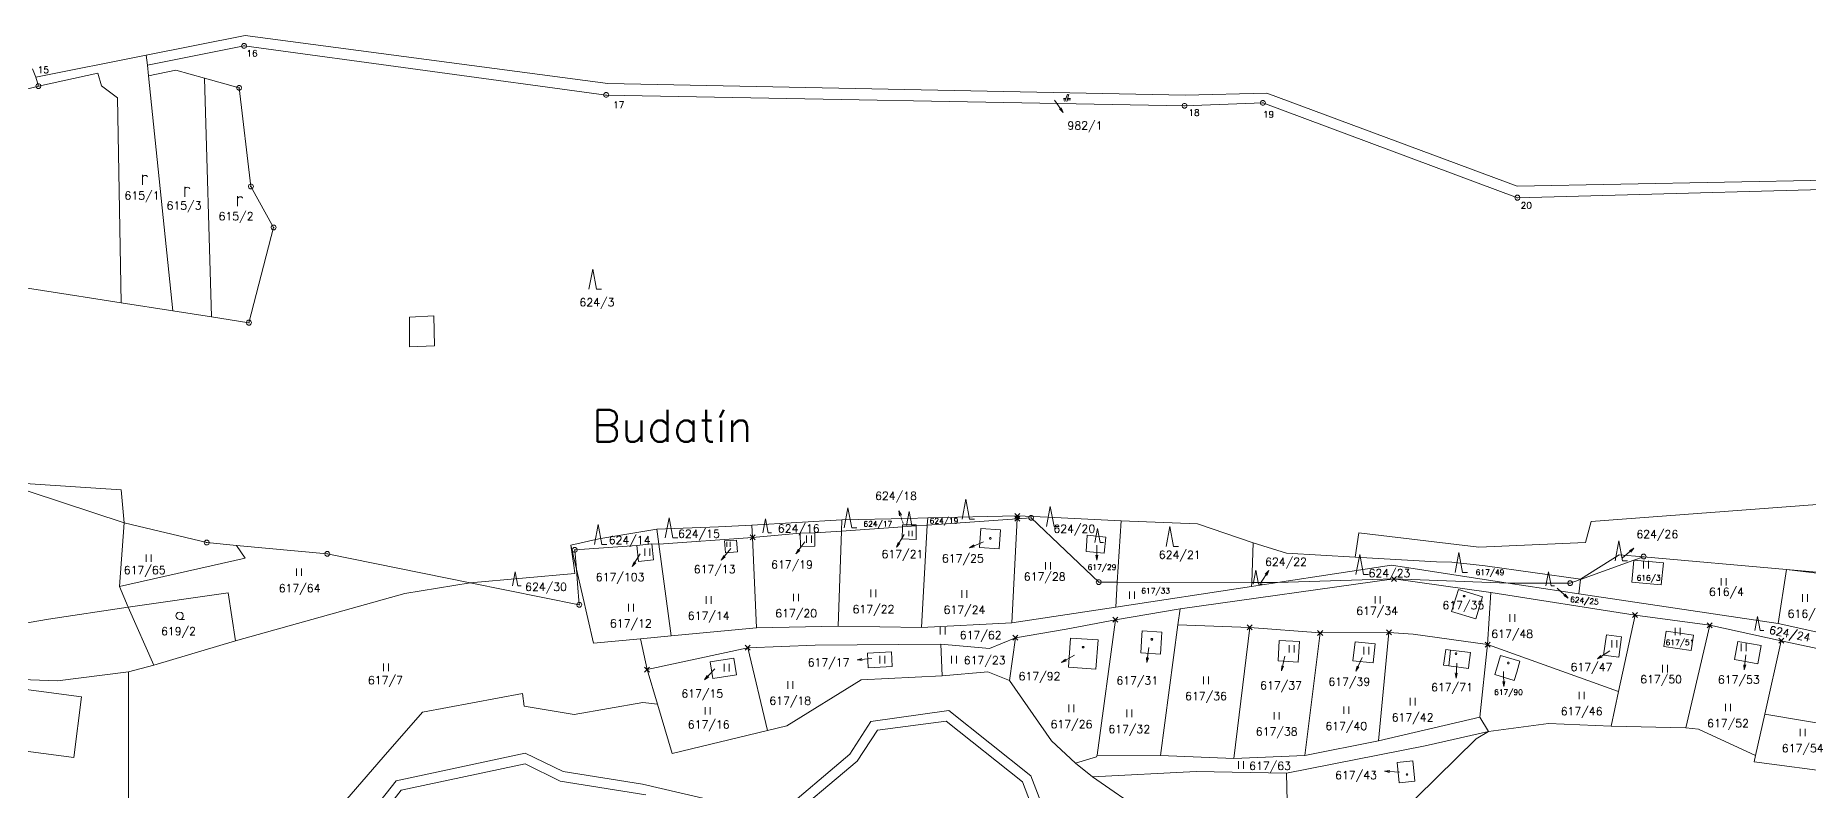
# Model space of a CAD drawing. Extents: x -443817 to 3, y -1171930 to -442383.
# Drawn here: x -442502.6 to -442148.1, y -1169912.2 to -1169761.2 of the extents above; entities that cross this region are included whole.
import ezdxf
from ezdxf.enums import TextEntityAlignment as Align

# ---------------------------------------------------------------- set-up
doc = ezdxf.new("R2010")
doc.units = 0
doc.header["$LTSCALE"] = 0.5
doc.header["$PDMODE"] = 3
doc.header["$PDSIZE"] = 0.5
for name, color, linetype, lineweight in [('KATUZ', 7, 'Continuous', 0), ('KLADPAR', 7, 'Continuous', 0), ('ZAPPAR', 7, 'Continuous', 0), ('ZNACKY', 7, 'Continuous', 0), ('ZUOB', 7, 'Continuous', 0)]:
    doc.layers.add(name, color=color, linetype=linetype, lineweight=lineweight)
doc.styles.add('ROMANS', font='romans.shx', dxfattribs={"height": 0.2})

# ---------------------------------------------------------------- blocks, each defined once
blk = doc.blocks.new('$5')
at = {"color": 0}
blk.add_line((-0.12, 0), (0.12, 0), dxfattribs=at)
at = {"color": 0, "flags": 128}
blk.add_lwpolyline([(0.15, 0.48), (0.4, 0.3), (0.5, 0.01), (0.4, -0.28), (0.15, -0.46), (-0.16, -0.46), (-0.41, -0.28), (-0.51, 0.01), (-0.41, 0.3), (-0.16, 0.48), (0.15, 0.48)], dxfattribs=at)
blk = doc.blocks.new('$479')
at = {"color": 0, "flags": 128}
for points in [[(0, 0), (0, 1.27), (0, 2)], [(0, 1.6), (0.1, 1.73), (0.23, 1.84), (0.37, 1.89), (0.6, 1.9), (0.77, 1.87), (0.87, 1.8), (0.96, 1.7), (1, 1.6)]]:
    blk.add_lwpolyline(points, dxfattribs=at)
blk = doc.blocks.new('$32')
at = {"color": 0}
for p, q in [((-0.5, 1.5), (-0.5, 0)), ((0.5, 0), (0.5, 1.5))]:
    blk.add_line(p, q, dxfattribs=at)
blk = doc.blocks.new('$30')
at = {"color": 0, "flags": 128}
blk.add_lwpolyline([(0, 0), (-0.38, 0.1), (-0.65, 0.37), (-0.75, 0.74), (-0.65, 1.11), (-0.38, 1.38), (-0.01, 1.48), (0.36, 1.38), (0.63, 1.11), (0.73, 0.73), (0.63, 0.35), (0.36, 0.08), (-0.02, -0.02), (0.98, -0.02)], dxfattribs=at)
blk = doc.blocks.new('$34')
at = {"color": 0, "flags": 128}
blk.add_lwpolyline([(-0.75, 0), (0, 4), (0.75, 0), (1.75, 0)], dxfattribs=at)
blk = doc.blocks.new('$489')
at = {"color": 0}
blk.add_line((-0.2, 2), (0, 3), dxfattribs=at)
at = {"color": 0, "flags": 128}
blk.add_lwpolyline([(0, 0), (0, 3), (0.2, 2)], dxfattribs=at)
blk = doc.blocks.new('$432')
at = {"color": 0}
for p, q in [((-0.32, 0.8), (-1, 0.8)), ((-1, 0.4), (-0.46, 0.4)), ((0.1, 2), (-0.6, 0)), ((-0.1, 0), (0.5, 2)), ((0.02, 0.4), (1, 0.4)), ((1, 0.8), (0.14, 0.8))]:
    blk.add_line(p, q, dxfattribs=at)
blk = doc.blocks.new('$488')
at = {"color": 0}
for p, q in [((0, 2.75), (0, 2.85)), ((0, 2.5), (0, 2.6)), ((0, 2.25), (0, 2.35)), ((0, 2), (0, 2.1)), ((0, 1.75), (0, 1.85)), ((0, 1.5), (0, 1.6)), ((0, 1.25), (0, 1.35)), ((0, 1), (0, 1.1)), ((0, 0.75), (0, 0.85)), ((0, 0.5), (0, 0.6)), ((0, 0.25), (0, 0.35)), ((0, 0), (0, 0.1))]:
    blk.add_line(p, q, dxfattribs=at)
at = {"color": 0, "flags": 128}
blk.add_lwpolyline([(0.2, 2), (0, 3), (-0.2, 2)], dxfattribs=at)
blk = doc.blocks.new('$45')
at = {"color": 0, "flags": 128}
blk.add_lwpolyline([(0.09, 0.15), (0.18, 0), (0.09, -0.15), (-0.09, -0.15), (-0.18, 0), (-0.09, 0.15), (0.09, 0.15)], dxfattribs=at)

msp = doc.modelspace()

# ---------------------------------------------------------------- linework, layer by layer
at = {"layer": 'KATUZ', "color": 7, "linetype": 'Continuous', "flags": 128}
msp.add_lwpolyline([(-442503.16, -1169767.87), (-442502.54, -1169769.51), (-442480.44, -1169765.12), (-442460.68, -1169761.19), (-442388.16, -1169770.78), (-442272.73, -1169773.15), (-442256.41, -1169772.76), (-442206.4, -1169791.31), (-442123.48, -1169789.74)], dxfattribs=at)
at = {"layer": 'KLADPAR', "color": 7, "linetype": 'Continuous', "flags": 128}
for points in [[(-442123.36, -1169791.41), (-442206.33, -1169793.63), (-442257.21, -1169774.68), (-442272.87, -1169775.24), (-442388.5, -1169773.1), (-442460.89, -1169763.29), (-442480.23, -1169767.15), (-442480.44, -1169765.12), (-442460.68, -1169761.19), (-442388.16, -1169770.78), (-442272.73, -1169773.15), (-442256.41, -1169772.76), (-442206.4, -1169791.31), (-442206.4, -1169791.31), (-442123.48, -1169789.74)], [(-442508.44, -1169811.04), (-442493.93, -1169813.31), (-442493.09, -1169813.44), (-442485.47, -1169814.63), (-442475.16, -1169816.24), (-442467.42, -1169817.45), (-442459.92, -1169818.62), (-442454.98, -1169799.58), (-442459.53, -1169791.38), (-442461.88, -1169771.68), (-442468.81, -1169769.76), (-442474.57, -1169768.15), (-442480.01, -1169769.29), (-442480.23, -1169767.15), (-442460.89, -1169763.29), (-442388.5, -1169773.1), (-442272.87, -1169775.24), (-442257.21, -1169774.68), (-442206.33, -1169793.63), (-442123.36, -1169791.41)], [(-442503.16, -1169767.87), (-442502.54, -1169769.51), (-442502, -1169771.32), (-442502.51, -1169771.44), (-442524.68, -1169777.09)], [(-442522.53, -1169846.21), (-442484.88, -1169858.6), (-442485.81, -1169871.35), (-442484.04, -1169875.47), (-442499.99, -1169877.88), (-442521.75, -1169881.63)], [(-442137.56, -1169854.28), (-442191.61, -1169858.35), (-442192.69, -1169862.55), (-442214.02, -1169863.47), (-442238.01, -1169860.61), (-442238.76, -1169865.49), (-442252.47, -1169864.71), (-442259.16, -1169862.63), (-442270.31, -1169858.83), (-442285.52, -1169858.21), (-442300.22, -1169857.53), (-442306.28, -1169857.25), (-442324.22, -1169857.66), (-442328.24, -1169857.75), (-442341.37, -1169858.05), (-442359.35, -1169859.07), (-442366.06, -1169859.45), (-442378.38, -1169859.92), (-442389.97, -1169861.84), (-442395.58, -1169863.07), (-442394.99, -1169867.17), (-442394.76, -1169868.73), (-442415.69, -1169870.61), (-442444.25, -1169864.84), (-442462.44, -1169863.14), (-442468.36, -1169862.59), (-442484.88, -1169858.6), (-442485.47, -1169852.06), (-442506.7, -1169850.61)], [(-442133.65, -1169869.6), (-442152.56, -1169867.93), (-442181.09, -1169865.4), (-442185.96, -1169865), (-442193.74, -1169869.92), (-442212.8, -1169867.26), (-442219.43, -1169866.49), (-442222.47, -1169866.41), (-442238.76, -1169865.49), (-442238.01, -1169860.61), (-442238.01, -1169860.61), (-442214.02, -1169863.47), (-442192.69, -1169862.55), (-442191.61, -1169858.35), (-442137.56, -1169854.28)], [(-442525.83, -1169901.5), (-442494.94, -1169905.52), (-442493.37, -1169893.42), (-442530.14, -1169888.57)], [(-442516.24, -1169889.57), (-442498.22, -1169890.22), (-442484.02, -1169888.42), (-442483.97, -1169915.68)], [(-442441.59, -1169915.33), (-442433.07, -1169905.5), (-442425.25, -1169896.5), (-442405.25, -1169892.72), (-442404.9, -1169895.26), (-442394.91, -1169896.94), (-442381.19, -1169894.56), (-442378.25, -1169894.91), (-442375.3, -1169904.73), (-442356.22, -1169900.14), (-442352.38, -1169899.21), (-442337.53, -1169890.03), (-442321.31, -1169889.2), (-442312.19, -1169888.41), (-442307.89, -1169890.13), (-442299.47, -1169902.23), (-442294.67, -1169906.7), (-442291.26, -1169909.4), (-442270.1, -1169924.09)], [(-442440.05, -1169922.25), (-442430.51, -1169910.24), (-442404.67, -1169904.68), (-442397.07, -1169908.32), (-442381.24, -1169910.85), (-442354.23, -1169917.13), (-442339.76, -1169904.9), (-442335.59, -1169898.33), (-442320.01, -1169896.13), (-442303.58, -1169909.18), (-442300.42, -1169917.56)], [(-442300.42, -1169917.56), (-442303.58, -1169909.18), (-442320.01, -1169896.13), (-442335.59, -1169898.33), (-442339.76, -1169904.9), (-442354.23, -1169917.13), (-442381.24, -1169910.85), (-442397.07, -1169908.32), (-442404.67, -1169904.68), (-442430.51, -1169910.24), (-442430.51, -1169910.24), (-442440.05, -1169922.25)], [(-442302.42, -1169917.92), (-442305.3, -1169910.41), (-442320.55, -1169898.29), (-442334.24, -1169900.1), (-442338.32, -1169906.28), (-442353.87, -1169919.33)], [(-442353.87, -1169919.33), (-442338.32, -1169906.28), (-442334.24, -1169900.1), (-442320.55, -1169898.29), (-442305.3, -1169910.41), (-442302.42, -1169917.92)], [(-442234.46, -1169921.36), (-442214.59, -1169901.8), (-442212.13, -1169900.34), (-442200.08, -1169898.73), (-442187.58, -1169899.31), (-442172.63, -1169899.63), (-442170.11, -1169899.87), (-442158.7, -1169905.12), (-442158.99, -1169906.42), (-442141.86, -1169908.71)], [(-442380.55, -1169913.02), (-442397.72, -1169910.25), (-442404.72, -1169906.8), (-442429.46, -1169912.1), (-442438.48, -1169923.62)], [(-442438.48, -1169923.62), (-442429.46, -1169912.1), (-442404.72, -1169906.8), (-442397.72, -1169910.25), (-442380.55, -1169913.02)]]:
    msp.add_lwpolyline(points, dxfattribs=at)
for points in [[(-442502.54, -1169769.51), (-442480.44, -1169765.12), (-442480.23, -1169767.15), (-442480.01, -1169769.29), (-442475.16, -1169816.24), (-442485.47, -1169814.63), (-442486.18, -1169773.68), (-442489.41, -1169771.26), (-442490.13, -1169768.74), (-442502, -1169771.32), (-442502.54, -1169769.51)], [(-442502, -1169771.32), (-442490.13, -1169768.74), (-442489.41, -1169771.26), (-442486.18, -1169773.68), (-442485.47, -1169814.63), (-442493.09, -1169813.44), (-442493.93, -1169813.31), (-442508.44, -1169811.04), (-442514.11, -1169810.16), (-442517.3, -1169809.66), (-442555.23, -1169806.76), (-442583.54, -1169810.03), (-442584.09, -1169808.73), (-442562.81, -1169797.11), (-442556.06, -1169793.42), (-442551.03, -1169790.38), (-442538.38, -1169782.49), (-442524.68, -1169777.09), (-442502.51, -1169771.44), (-442502, -1169771.32)], [(-442468.81, -1169769.76), (-442467.42, -1169817.45), (-442475.16, -1169816.24), (-442480.01, -1169769.29), (-442474.57, -1169768.15), (-442468.81, -1169769.76)], [(-442467.42, -1169817.45), (-442468.81, -1169769.76), (-442461.88, -1169771.68), (-442459.53, -1169791.38), (-442454.98, -1169799.58), (-442459.92, -1169818.62), (-442467.42, -1169817.45)], [(-442565.02, -1169825.79), (-442556.97, -1169831.58), (-442552.73, -1169832), (-442539.99, -1169829.31), (-442533.06, -1169830.55), (-442513.62, -1169842.13), (-442514.96, -1169848.13), (-442506.7, -1169850.61), (-442485.47, -1169852.06), (-442484.88, -1169858.6), (-442522.53, -1169846.21), (-442551.6, -1169834.02), (-442585.41, -1169828.46), (-442594.92, -1169823.98), (-442591.45, -1169819.73), (-442565.02, -1169825.79)], [(-442359.35, -1169859.07), (-442341.37, -1169858.05), (-442341.45, -1169860.31), (-442346.8, -1169860.65), (-442349.74, -1169860.7), (-442359.24, -1169861.56), (-442359.35, -1169859.07)], [(-442341.37, -1169858.05), (-442328.24, -1169857.75), (-442324.22, -1169857.66), (-442324.3, -1169859.1), (-442326.55, -1169859.26), (-442326.55, -1169859.03), (-442329.28, -1169859.01), (-442329.28, -1169859.45), (-442341.45, -1169860.31), (-442341.37, -1169858.05)], [(-442286.32, -1169870.49), (-442286.64, -1169875.5), (-442307.41, -1169878.62), (-442306.31, -1169857.83), (-442303.54, -1169857.64), (-442296.66, -1169864.17), (-442290.02, -1169870.48), (-442286.32, -1169870.49)], [(-442306.28, -1169857.25), (-442300.22, -1169857.53), (-442285.52, -1169858.21), (-442286.32, -1169870.49), (-442290.02, -1169870.48), (-442296.66, -1169864.17), (-442303.54, -1169857.64), (-442306.31, -1169857.83), (-442306.28, -1169857.25)], [(-442285.52, -1169858.21), (-442270.31, -1169858.83), (-442259.16, -1169862.63), (-442259.43, -1169870.55), (-442286.32, -1169870.49), (-442285.52, -1169858.21)], [(-442462.44, -1169863.14), (-442460.68, -1169865.7), (-442485.81, -1169871.35), (-442484.88, -1169858.6), (-442468.36, -1169862.59), (-442462.44, -1169863.14)], [(-442389.97, -1169861.84), (-442378.38, -1169859.92), (-442377.98, -1169862.88), (-442379.4, -1169862.82), (-442382.4, -1169863.14), (-442394.78, -1169864.06), (-442394.46, -1169867.87), (-442395.58, -1169863.07), (-442389.97, -1169861.84)], [(-442378.38, -1169859.92), (-442366.06, -1169859.45), (-442359.35, -1169859.07), (-442359.24, -1169861.56), (-442377.98, -1169862.88), (-442378.38, -1169859.92)], [(-442341.45, -1169860.31), (-442342.15, -1169879.29), (-442358.44, -1169879.61), (-442359.24, -1169861.56), (-442349.74, -1169860.7), (-442349.68, -1169863.34), (-442346.76, -1169863.27), (-442346.8, -1169860.65), (-442341.45, -1169860.31)], [(-442324.3, -1169859.1), (-442325.48, -1169879.57), (-442342.15, -1169879.29), (-442341.45, -1169860.31), (-442329.28, -1169859.45), (-442329.3, -1169861.84), (-442326.54, -1169861.96), (-442326.55, -1169859.26), (-442324.3, -1169859.1)], [(-442415.69, -1169870.61), (-442428.74, -1169872.77), (-442462.59, -1169882.25), (-442464.07, -1169872.6), (-442484.04, -1169875.47), (-442485.81, -1169871.35), (-442460.68, -1169865.7), (-442462.44, -1169863.14), (-442444.25, -1169864.84), (-442415.69, -1169870.61)], [(-442415.69, -1169870.61), (-442394.76, -1169868.73), (-442394.99, -1169867.17), (-442395.58, -1169863.07), (-442394.46, -1169867.87), (-442394.22, -1169870.78), (-442393.87, -1169875.01), (-442415.69, -1169870.61)], [(-442377.98, -1169862.88), (-442375.49, -1169881.22), (-442381.66, -1169881.8), (-442391.02, -1169882.68), (-442394.46, -1169867.87), (-442394.78, -1169864.06), (-442382.4, -1169863.14), (-442382.01, -1169866.37), (-442379.05, -1169866.02), (-442379.4, -1169862.82), (-442377.98, -1169862.88)], [(-442259.16, -1169862.63), (-442252.47, -1169864.71), (-442238.76, -1169865.49), (-442222.47, -1169866.41), (-442219.43, -1169866.49), (-442212.8, -1169867.26), (-442193.74, -1169869.92), (-442193.74, -1169869.96), (-442195.8, -1169870.7), (-442208.18, -1169870.67), (-442213, -1169869.93), (-442231.53, -1169867.09), (-442254.3, -1169870.56), (-442259.43, -1169870.55), (-442259.16, -1169862.63)], [(-442183.02, -1169866.08), (-442183.43, -1169870.52), (-442177.57, -1169871.05), (-442177.14, -1169866.6), (-442183.02, -1169866.08), (-442181.09, -1169865.4), (-442152.56, -1169867.93), (-442154.19, -1169878.76), (-442194.07, -1169872.84), (-442193.74, -1169869.96), (-442183.02, -1169866.08)], [(-442193.74, -1169869.92), (-442185.96, -1169865), (-442181.09, -1169865.4), (-442183.02, -1169866.08), (-442193.74, -1169869.96), (-442193.74, -1169869.92)], [(-442484.02, -1169888.42), (-442478.94, -1169887.08), (-442462.59, -1169882.25), (-442428.74, -1169872.77), (-442415.69, -1169870.61), (-442393.87, -1169875.01), (-442394.22, -1169870.78), (-442394.46, -1169867.87), (-442391.02, -1169882.68), (-442381.66, -1169881.8), (-442380.33, -1169887.96), (-442378.25, -1169894.91), (-442381.19, -1169894.56), (-442394.91, -1169896.94), (-442404.9, -1169895.26), (-442405.25, -1169892.72), (-442425.25, -1169896.5), (-442433.07, -1169905.5), (-442441.59, -1169915.33), (-442449.56, -1169920.02), (-442459.16, -1169922.45), (-442481.38, -1169924.69), (-442483.97, -1169915.68), (-442484.02, -1169888.42)], [(-442208.18, -1169870.67), (-442231, -1169869.84), (-442254.3, -1169870.56), (-442231.53, -1169867.09), (-442213, -1169869.93), (-442208.18, -1169870.67)], [(-442123.35, -1169874.45), (-442125.88, -1169885.01), (-442154.19, -1169878.76), (-442152.56, -1169867.93), (-442140.88, -1169869.38), (-442131.42, -1169872.25), (-442132.28, -1169875.83), (-442132.3, -1169875.92), (-442127.53, -1169877.05), (-442127.51, -1169876.95), (-442126.75, -1169873.67), (-442123.35, -1169874.45)], [(-442131.42, -1169872.25), (-442140.88, -1169869.38), (-442152.56, -1169867.93), (-442133.65, -1169869.6), (-442122.9, -1169872.55), (-442123.35, -1169874.45), (-442126.75, -1169873.67), (-442126.67, -1169873.33), (-442131.41, -1169872.22), (-442131.42, -1169872.25)], [(-442254.3, -1169870.56), (-442231, -1169869.84), (-442273.78, -1169875.85), (-442286.69, -1169878.02), (-442296.56, -1169879.89), (-442306.7, -1169881.61), (-442311.89, -1169883.76), (-442321.61, -1169882.91), (-442346.73, -1169883.08), (-442360.2, -1169883.62), (-442380.33, -1169887.96), (-442381.66, -1169881.8), (-442375.49, -1169881.22), (-442358.44, -1169879.61), (-442342.15, -1169879.29), (-442325.48, -1169879.57), (-442307.41, -1169878.62), (-442286.64, -1169875.5), (-442259.46, -1169871.35), (-442254.3, -1169870.56)], [(-442231, -1169869.84), (-442211.65, -1169872.59), (-442212.29, -1169882.97), (-442227.15, -1169880.87), (-442232.02, -1169880.55), (-442245.76, -1169880.64), (-442259.84, -1169879.54), (-442274.2, -1169879.02), (-442273.78, -1169875.85), (-442231, -1169869.84)], [(-442231, -1169869.84), (-442208.18, -1169870.67), (-442194.07, -1169872.84), (-442154.19, -1169878.76), (-442125.88, -1169885.01), (-442099.9, -1169891.81), (-442100.82, -1169894.43), (-442104.95, -1169893.34), (-442121.52, -1169889.13), (-442137.03, -1169885.78), (-442153.59, -1169882.19), (-442167.89, -1169879.1), (-442182.8, -1169877.07), (-442211.65, -1169872.59), (-442231, -1169869.84)], [(-442499.99, -1169877.88), (-442484.04, -1169875.47), (-442478.94, -1169887.08), (-442484.02, -1169888.42), (-442498.22, -1169890.22), (-442516.24, -1169889.57), (-442529.94, -1169887.18), (-442529.97, -1169885.15), (-442530.03, -1169880.63), (-442529.97, -1169880.1), (-442521.75, -1169881.63), (-442499.99, -1169877.88)], [(-442286.69, -1169878.02), (-442273.78, -1169875.85), (-442274.2, -1169879.02), (-442277.71, -1169905.12), (-442290.34, -1169905.06), (-442286.69, -1169878.02)], [(-442306.7, -1169881.61), (-442296.56, -1169879.89), (-442286.69, -1169878.02), (-442290.34, -1169905.06), (-442290.45, -1169905.39), (-442294.67, -1169906.7), (-442299.47, -1169902.23), (-442307.89, -1169890.13), (-442306.7, -1169881.61)], [(-442182.8, -1169877.07), (-442167.89, -1169879.1), (-442172.63, -1169899.63), (-442187.58, -1169899.31), (-442186.09, -1169892.37), (-442182.8, -1169877.07)], [(-442167.89, -1169879.1), (-442153.59, -1169882.19), (-442156.86, -1169896.88), (-442158.7, -1169905.12), (-442170.11, -1169899.87), (-442172.63, -1169899.63), (-442167.89, -1169879.1)], [(-442360.2, -1169883.62), (-442346.73, -1169883.08), (-442321.61, -1169882.91), (-442321.31, -1169889.2), (-442337.53, -1169890.03), (-442352.38, -1169899.21), (-442356.22, -1169900.14), (-442360.2, -1169883.62)], [(-442321.61, -1169882.91), (-442311.89, -1169883.76), (-442306.7, -1169881.61), (-442307.89, -1169890.13), (-442312.19, -1169888.41), (-442321.31, -1169889.2), (-442321.61, -1169882.91)], [(-442281.35, -1169880.25), (-442277.4, -1169880.52), (-442277.47, -1169881.53), (-442277.69, -1169884.87), (-442281.64, -1169884.6), (-442281.4, -1169881.06), (-442281.35, -1169880.25)], [(-442277.4, -1169880.52), (-442281.35, -1169880.25), (-442281.4, -1169881.06), (-442281.64, -1169884.6), (-442277.69, -1169884.87), (-442277.47, -1169881.53), (-442277.4, -1169880.52)], [(-442232.02, -1169880.55), (-442227.15, -1169880.87), (-442212.29, -1169882.97), (-442213.86, -1169897.46), (-442234.13, -1169902.19), (-442232.02, -1169880.55)], [(-442212.29, -1169882.97), (-442186.09, -1169892.37), (-442187.58, -1169899.31), (-442200.08, -1169898.73), (-442212.13, -1169900.34), (-442213.86, -1169897.46), (-442212.29, -1169882.97)], [(-442153.59, -1169882.19), (-442137.03, -1169885.78), (-442139.96, -1169899.71), (-442141.86, -1169908.71), (-442158.99, -1169906.42), (-442158.7, -1169905.12), (-442156.86, -1169896.88), (-442153.59, -1169882.19)], [(-442380.33, -1169887.96), (-442360.2, -1169883.62), (-442356.22, -1169900.14), (-442375.3, -1169904.73), (-442378.25, -1169894.91), (-442380.33, -1169887.96)], [(-442219.68, -1169884.06), (-442215.71, -1169884.55), (-442216.02, -1169887.02), (-442216.11, -1169887.72), (-442220.06, -1169887.22), (-442221.07, -1169887.09), (-442220.96, -1169886.25), (-442220.67, -1169883.94), (-442219.68, -1169884.06)], [(-442215.71, -1169884.55), (-442219.68, -1169884.06), (-442220.67, -1169883.94), (-442220.96, -1169886.25), (-442221.07, -1169887.09), (-442220.06, -1169887.22), (-442216.11, -1169887.72), (-442216.02, -1169887.02), (-442215.71, -1169884.55)], [(-442209.72, -1169885.14), (-442205.81, -1169886.31), (-442206.46, -1169888.51), (-442206.95, -1169890.17), (-442210.87, -1169888.98), (-442210.54, -1169887.87), (-442209.72, -1169885.14)], [(-442205.81, -1169886.31), (-442209.72, -1169885.14), (-442210.54, -1169887.87), (-442210.87, -1169888.98), (-442206.95, -1169890.17), (-442206.46, -1169888.51), (-442205.81, -1169886.31)], [(-442493.37, -1169893.42), (-442494.94, -1169905.52), (-442525.83, -1169901.5), (-442526.47, -1169906.46), (-442531.27, -1169905.84), (-442530.62, -1169900.88), (-442567.35, -1169896.1), (-442566.85, -1169892.04), (-442531.74, -1169899.84), (-442530.14, -1169888.57), (-442493.37, -1169893.42)], [(-442213.86, -1169897.46), (-442212.13, -1169900.34), (-442224.78, -1169903.21), (-442252.48, -1169908.7), (-442270.53, -1169908.34), (-442291.26, -1169909.4), (-442294.67, -1169906.7), (-442290.45, -1169905.39), (-442290.34, -1169905.06), (-442277.71, -1169905.12), (-442263.01, -1169905.75), (-442248.84, -1169905.13), (-442234.13, -1169902.19), (-442213.86, -1169897.46)], [(-442252.1, -1169925.54), (-442252.48, -1169908.7), (-442224.78, -1169903.21), (-442212.13, -1169900.34), (-442214.59, -1169901.8), (-442234.46, -1169921.36), (-442245.59, -1169925.38), (-442252.1, -1169925.54)], [(-442252.48, -1169908.7), (-442252.1, -1169925.54), (-442270.1, -1169924.09), (-442291.26, -1169909.4), (-442270.53, -1169908.34), (-442252.48, -1169908.7)]]:
    msp.add_lwpolyline(points, close=True, dxfattribs=at)
at = {"layer": 'KLADPAR', "color": 7, "linetype": 'Continuous'}
for p in [(-442306.31, -1169857.83), (-442306.28, -1169857.25), (-442359.24, -1169861.56), (-442231, -1169869.84), (-442286.69, -1169878.02), (-442259.84, -1169879.54), (-442182.8, -1169877.07), (-442167.89, -1169879.1), (-442360.2, -1169883.62), (-442306.7, -1169881.61), (-442245.76, -1169880.64), (-442232.02, -1169880.55), (-442212.29, -1169882.97), (-442212.29, -1169882.97), (-442153.59, -1169882.19), (-442380.33, -1169887.96)]:
    msp.add_point(p, dxfattribs=at)
for points in [[(-442306.31, -1169857.83), (-442307.41, -1169878.62), (-442325.48, -1169879.57), (-442324.3, -1169859.1)], [(-442324.22, -1169857.66), (-442306.28, -1169857.25), (-442306.31, -1169857.83), (-442324.3, -1169859.1)], [(-442359.24, -1169861.56), (-442358.44, -1169879.61), (-442375.49, -1169881.22), (-442377.98, -1169862.88)], [(-442346.8, -1169860.65), (-442346.76, -1169863.27), (-442349.68, -1169863.34), (-442349.74, -1169860.7)], [(-442326.55, -1169859.26), (-442326.54, -1169861.96), (-442329.3, -1169861.84), (-442329.28, -1169859.45)], [(-442326.55, -1169859.26), (-442329.28, -1169859.45), (-442329.28, -1169859.01), (-442326.55, -1169859.03)], [(-442313.62, -1169859.74), (-442309.66, -1169860.04), (-442309.91, -1169863.8), (-442313.87, -1169863.53)], [(-442309.66, -1169860.04), (-442313.62, -1169859.74), (-442313.87, -1169863.53), (-442309.91, -1169863.8)], [(-442292.34, -1169861.12), (-442288.64, -1169861.48), (-442288.93, -1169864.71), (-442292.56, -1169864.38)], [(-442288.64, -1169861.48), (-442292.34, -1169861.12), (-442292.56, -1169864.38), (-442288.93, -1169864.71)], [(-442379.4, -1169862.82), (-442379.05, -1169866.02), (-442382.01, -1169866.37), (-442382.4, -1169863.14)], [(-442364.87, -1169862.22), (-442362.45, -1169862.07), (-442362.25, -1169864.4), (-442364.66, -1169864.61)], [(-442362.45, -1169862.07), (-442364.87, -1169862.22), (-442364.66, -1169864.61), (-442362.25, -1169864.4)], [(-442183.43, -1169870.52), (-442183.02, -1169866.08), (-442177.14, -1169866.6), (-442177.57, -1169871.05)], [(-442462.59, -1169882.25), (-442478.94, -1169887.08), (-442484.04, -1169875.47), (-442464.07, -1169872.6)], [(-442286.32, -1169870.49), (-442259.43, -1169870.55), (-442259.46, -1169871.35), (-442286.64, -1169875.5)], [(-442254.3, -1169870.56), (-442259.46, -1169871.35), (-442259.43, -1169870.55)], [(-442218.09, -1169871.95), (-442213.28, -1169873.41), (-442214.66, -1169877.85), (-442219.48, -1169876.37)], [(-442213.28, -1169873.41), (-442218.09, -1169871.95), (-442219.48, -1169876.37), (-442214.66, -1169877.85)], [(-442212.29, -1169882.97), (-442211.65, -1169872.59), (-442182.8, -1169877.07), (-442186.09, -1169892.37)], [(-442194.07, -1169872.84), (-442208.18, -1169870.67), (-442195.8, -1169870.7), (-442193.74, -1169869.96)], [(-442274.2, -1169879.02), (-442259.84, -1169879.54), (-442263.01, -1169905.75), (-442277.71, -1169905.12)], [(-442259.84, -1169879.54), (-442245.76, -1169880.64), (-442248.84, -1169905.13), (-442263.01, -1169905.75)], [(-442295.65, -1169881.7), (-442290.17, -1169882.02), (-442290.6, -1169887.91), (-442296.09, -1169887.49)], [(-442290.17, -1169882.02), (-442295.65, -1169881.7), (-442296.09, -1169887.49), (-442290.6, -1169887.91)], [(-442253.93, -1169882.13), (-442249.89, -1169882.35), (-442250.14, -1169886.49), (-442254.18, -1169886.24)], [(-442249.89, -1169882.35), (-442253.93, -1169882.13), (-442254.18, -1169886.24), (-442250.14, -1169886.49)], [(-442245.76, -1169880.64), (-442232.02, -1169880.55), (-442234.13, -1169902.19), (-442248.84, -1169905.13)], [(-442238.73, -1169882.43), (-442234.77, -1169882.85), (-442235.16, -1169886.61), (-442239.24, -1169886.2)], [(-442234.77, -1169882.85), (-442238.73, -1169882.43), (-442239.24, -1169886.2), (-442235.16, -1169886.61)], [(-442188.54, -1169881.03), (-442185.54, -1169881.45), (-442186.08, -1169885.46), (-442189.1, -1169885.06)], [(-442185.54, -1169881.45), (-442188.54, -1169881.03), (-442189.1, -1169885.06), (-442186.08, -1169885.46)], [(-442176.61, -1169880.32), (-442171.15, -1169881.12), (-442171.6, -1169884.14), (-442177.05, -1169883.35)], [(-442171.15, -1169881.12), (-442176.61, -1169880.32), (-442177.05, -1169883.35), (-442171.6, -1169884.14)], [(-442162.26, -1169882.33), (-442157.59, -1169883.17), (-442158.28, -1169886.84), (-442162.93, -1169885.98)], [(-442157.59, -1169883.17), (-442162.26, -1169882.33), (-442162.93, -1169885.98), (-442158.28, -1169886.84)], [(-442367.68, -1169886.44), (-442362.95, -1169885.71), (-442362.45, -1169889), (-442367.17, -1169889.76)], [(-442362.95, -1169885.71), (-442367.68, -1169886.44), (-442367.17, -1169889.76), (-442362.45, -1169889)], [(-442336.29, -1169884.67), (-442331.49, -1169884.42), (-442331.34, -1169887.35), (-442336.15, -1169887.61)], [(-442331.49, -1169884.42), (-442336.29, -1169884.67), (-442336.15, -1169887.61), (-442331.34, -1169887.35)], [(-442230.36, -1169906.55), (-442227.26, -1169906.24), (-442226.86, -1169910.3), (-442229.95, -1169910.61)], [(-442227.26, -1169906.24), (-442230.36, -1169906.55), (-442229.95, -1169910.61), (-442226.86, -1169910.3)]]:
    msp.add_3dface(points, dxfattribs=at)
at = {"layer": 'ZAPPAR', "color": 7, "linetype": 'Continuous'}
for p, q in [((-442219.68, -1169884.06), (-442220.06, -1169887.22)), ((-442219.68, -1169884.06), (-442220.06, -1169887.22)), ((-442219.68, -1169884.06), (-442220.06, -1169887.22)), ((-442156.86, -1169896.88), (-442139.96, -1169899.71))]:
    msp.add_line(p, q, dxfattribs=at)
msp.add_3dface([(-442422.97, -1169817.27), (-442427.85, -1169817.5), (-442427.81, -1169823.42), (-442422.85, -1169823.26)], dxfattribs=at)
at = {"layer": 'ZUOB', "color": 7, "linetype": 'Continuous', "flags": 128}
msp.add_lwpolyline([(-442503.16, -1169767.87), (-442502.54, -1169769.51), (-442480.44, -1169765.12), (-442460.68, -1169761.19), (-442388.16, -1169770.78), (-442272.73, -1169773.15), (-442256.41, -1169772.76), (-442206.4, -1169791.31), (-442123.48, -1169789.74)], dxfattribs=at)

# ---------------------------------------------------------------- block references
at = {"layer": 'KLADPAR', "color": 7, "linetype": 'Continuous', "xscale": 0.7, "yscale": 0.7}
for name, p in [('$432', (-442296.37, -1169774.36)), ('$34', (-442356.66, -1169860.63)), ('$34', (-442327.93, -1169859.19)), ('$32', (-442327.67, -1169861.31)), ('$34', (-442290.28, -1169862.59)), ('$32', (-442364.05, -1169863.46)), ('$34', (-442406.69, -1169871.2)), ('$34', (-442258.6, -1169870.87)), ('$34', (-442200.12, -1169871.24)), ('$34', (-442158.31, -1169880.13))]:
    msp.add_blockref(name, p, dxfattribs=at)
at = {"layer": 'KLADPAR', "color": 7, "linetype": 'Continuous'}
for name, p, rotation in [('$489', (-442298.89, -1169774.13), 215.552451), ('$488', (-442329.02, -1169859.09), 18.397675), ('$489', (-442328.9, -1169860.94), 148.745578), ('$489', (-442381.68, -1169864.81), 147.823107), ('$489', (-442363.58, -1169863.75), 140.437692), ('$489', (-442348.76, -1169862.44), 142.958701), ('$489', (-442313.08, -1169862.46), 112.40859), ('$489', (-442290.41, -1169863.1), 180.487435), ('$489', (-442185.33, -1169865.6), 309.626381), ('$489', (-442257.69, -1169870.67), 325.783795), ('$489', (-442198.4, -1169871.66), 226.954318), ('$489', (-442335.36, -1169885.74), 95.964704), ('$489', (-442294.87, -1169885.06), 120.435728), ('$489', (-442280, -1169883.58), 172.288407), ('$489', (-442252.84, -1169885.3), 167.876638), ('$489', (-442237.36, -1169885.55), 154.990817), ('$489', (-442218.43, -1169886.66), 176.866342), ('$489', (-442187.83, -1169884.2), 123.014043), ('$489', (-442160.65, -1169885.03), 173.37703), ('$489', (-442366.76, -1169887.84), 135.962879), ('$489', (-442209.09, -1169888.38), 180.88278), ('$489', (-442229.87, -1169908.46), 86.803105)]:
    msp.add_blockref(name, p, dxfattribs=dict(at, rotation=rotation))
for name, p in [('$479', (-442481.2, -1169791.07)), ('$479', (-442472.76, -1169793.45)), ('$479', (-442462.2, -1169795.35)), ('$34', (-442391.19, -1169811.89)), ('$34', (-442316.59, -1169857.92)), ('$34', (-442375.93, -1169861.66)), ('$34', (-442340.17, -1169859.6)), ('$34', (-442299.71, -1169859.38)), ('$34', (-442390.11, -1169862.98)), ('$32', (-442347.98, -1169862.66)), ('$45', (-442311.7, -1169861.72)), ('$34', (-442275.82, -1169863.39)), ('$32', (-442479.98, -1169866.45)), ('$32', (-442380.3, -1169865.25)), ('$34', (-442237.86, -1169868.97)), ('$34', (-442218.05, -1169868.53)), ('$34', (-442186.04, -1169866.21)), ('$32', (-442449.89, -1169869.24)), ('$32', (-442300.17, -1169867.98)), ('$32', (-442180.62, -1169867.74)), ('$32', (-442335.06, -1169873.49)), ('$32', (-442316.87, -1169873.61)), ('$32', (-442283.37, -1169873.84)), ('$32', (-442165.1, -1169871.16)), ('$32', (-442383.57, -1169876.34)), ('$32', (-442368, -1169874.8)), ('$32', (-442350.52, -1169874.32)), ('$32', (-442234.24, -1169874.79)), ('$45', (-442216.97, -1169873.3)), ('$32', (-442148.81, -1169874.41)), ('$30', (-442473.78, -1169877.94)), ('$32', (-442321.25, -1169880.98)), ('$32', (-442207.37, -1169878.42)), ('$32', (-442174.27, -1169881.1)), ('$45', (-442279.42, -1169881.92)), ('$32', (-442251.49, -1169884.57)), ('$32', (-442186.97, -1169883.58)), ('$32', (-442161.12, -1169884.28)), ('$32', (-442432.51, -1169888.27)), ('$32', (-442364.42, -1169888.33)), ('$32', (-442333.27, -1169886.73)), ('$32', (-442318.99, -1169886.75)), ('$45', (-442293.15, -1169883.5)), ('$32', (-442236.5, -1169884.93)), ('$45', (-442218.62, -1169884.79)), ('$45', (-442208.15, -1169886.67)), ('$32', (-442351.71, -1169891.8)), ('$32', (-442268.58, -1169890.87)), ('$32', (-442176.84, -1169888.52)), ('$32', (-442227.28, -1169895.13)), ('$32', (-442193.49, -1169893.9)), ('$32', (-442368.23, -1169896.97)), ('$32', (-442295.48, -1169896.48)), ('$32', (-442283.93, -1169897.47)), ('$32', (-442254.44, -1169897.96)), ('$32', (-442240.55, -1169896.85)), ('$32', (-442164.22, -1169896.31)), ('$32', (-442149.28, -1169901.29)), ('$32', (-442261.62, -1169907.8)), ('$45', (-442228.42, -1169908.95))]:
    msp.add_blockref(name, p, dxfattribs=at)
at = {"layer": 'ZNACKY', "color": 7, "linetype": 'Continuous'}
for p in [(-442460.89, -1169763.29), (-442502, -1169771.32), (-442461.88, -1169771.68), (-442388.5, -1169773.1), (-442272.87, -1169775.24), (-442257.21, -1169774.68), (-442459.53, -1169791.38), (-442206.33, -1169793.63), (-442454.98, -1169799.58), (-442459.92, -1169818.62), (-442303.54, -1169857.64), (-442468.36, -1169862.59), (-442444.25, -1169864.84), (-442394.78, -1169864.06), (-442181.09, -1169865.4), (-442290.02, -1169870.48), (-442195.8, -1169870.7), (-442393.87, -1169875.01)]:
    msp.add_blockref('$5', p, dxfattribs=at)

# ---------------------------------------------------------------- texts
at = {"layer": 'KLADPAR', "color": 7, "linetype": 'Continuous', "style": 'ROMANS'}
for s, height, p in [('982/1', 1.6, (-442292.78, -1169778.4)), ('615/1', 1.6, (-442481.3, -1169792.4)), ('615/3', 1.6, (-442472.9, -1169794.4)), ('615/2', 1.6, (-442462.5, -1169796.53)), ('624/3', 1.6, (-442390.35, -1169813.74)), ('624/18', 1.6, (-442330.56, -1169852.44)), ('624/17', 1.1, (-442334.19, -1169858.29)), ('624/14', 1.6, (-442383.81, -1169861.27)), ('624/15', 1.6, (-442369.95, -1169860.01)), ('624/16', 1.6, (-442350, -1169858.96)), ('624/20', 1.6, (-442294.92, -1169859.01)), ('624/26', 1.6, (-442178.37, -1169860.11)), ('617/21', 1.6, (-442329.27, -1169864.08)), ('617/25', 1.6, (-442317.2, -1169864.94)), ('624/21', 1.6, (-442273.83, -1169864.2)), ('624/22', 1.6, (-442252.59, -1169865.64)), ('617/65', 1.6, (-442480.76, -1169867.27)), ('617/103', 1.6, (-442385.71, -1169868.67)), ('617/13', 1.6, (-442366.81, -1169867.12)), ('617/19', 1.6, (-442351.35, -1169866.17)), ('617/28', 1.6, (-442300.83, -1169868.59)), ('617/29', 1.1, (-442289.37, -1169866.96)), ('624/23', 1.6, (-442231.91, -1169867.9)), ('616/3', 1.1, (-442180.09, -1169869.08)), ('617/64', 1.6, (-442449.79, -1169870.9)), ('624/30', 1.6, (-442400.52, -1169870.64)), ('617/33', 1.1, (-442278.65, -1169871.66)), ('616/4', 1.6, (-442164.54, -1169871.63)), ('617/14', 1.6, (-442368, -1169876.4)), ('617/20', 1.6, (-442350.52, -1169875.92)), ('617/22', 1.6, (-442335.06, -1169875.09)), ('617/24', 1.6, (-442316.87, -1169875.21)), ('617/34', 1.6, (-442234.37, -1169875.42)), ('617/35', 1.6, (-442217.14, -1169874.3)), ('616/6', 1.6, (-442148.81, -1169876.01)), ('619/2', 1.6, (-442474, -1169879.5)), ('617/12', 1.6, (-442383.57, -1169877.94)), ('617/48', 1.6, (-442207.37, -1169880.02)), ('617/62', 1.6, (-442313.63, -1169880.27)), ('617/51', 1.1, (-442173.82, -1169881.99)), ('617/17', 1.6, (-442344.04, -1169885.74)), ('617/23', 1.6, (-442312.83, -1169885.31)), ('617/47', 1.6, (-442191.52, -1169886.66)), ('617/7', 1.6, (-442432.64, -1169889.29)), ('617/92', 1.6, (-442301.87, -1169888.5)), ('617/31', 1.6, (-442282.33, -1169889.36)), ('617/37', 1.6, (-442253.58, -1169890.34)), ('617/39', 1.6, (-442239.94, -1169889.6)), ('617/50', 1.6, (-442177.6, -1169889.11)), ('617/53', 1.6, (-442162.06, -1169889.17)), ('617/15', 1.6, (-442369.3, -1169891.97)), ('617/18', 1.6, (-442351.71, -1169893.4)), ('617/36', 1.6, (-442268.58, -1169892.47)), ('617/71', 1.6, (-442219.41, -1169890.71)), ('617/90', 1.1, (-442208.11, -1169891.94)), ('617/42', 1.6, (-442227.28, -1169896.73)), ('617/46', 1.6, (-442193.49, -1169895.5)), ('617/16', 1.6, (-442368, -1169898.15)), ('617/26', 1.6, (-442295.48, -1169898.08)), ('617/32', 1.6, (-442283.93, -1169899.07)), ('617/38', 1.6, (-442254.44, -1169899.56)), ('617/40', 1.6, (-442240.55, -1169898.45)), ('617/52', 1.6, (-442164.22, -1169897.91)), ('617/54', 1.6, (-442149.28, -1169902.89)), ('617/63', 1.6, (-442255.78, -1169906.42)), ('617/43', 1.6, (-442238.59, -1169908.28))]:
    msp.add_text(s, height=height, dxfattribs=at).set_placement(p, align=Align.TOP_CENTER)
for s, height, rotation, p in [('624/19', 1.1, 359.989, (-442320.96, -1169857.67)), ('617/49', 1.1, 359.989, (-442211.8, -1169867.98)), ('624/25', 1.1, 354.775, (-442192.87, -1169873.63)), ('624/24', 1.6, 348.645, (-442151.7, -1169880.02))]:
    msp.add_text(s, height=height, rotation=rotation, dxfattribs=at).set_placement(p, align=Align.TOP_CENTER)
at = {"layer": 'ZNACKY', "color": 7, "linetype": 'Continuous', "style": 'ROMANS'}
for s, height, p in [('15', 1.3, (-442502.14, -1169768.72)), ('17', 1.3, (-442387.09, -1169775.72)), ('18', 1.3, (-442272.08, -1169777.27)), ('Budatín', 6.4, (-442391.31, -1169842.46))]:
    msp.add_text(s, height=height, dxfattribs=at).set_placement(p)
at = {"layer": 'ZUOB', "color": 7, "linetype": 'Continuous', "style": 'ROMANS'}
for s, p in [('16', (-442460.43, -1169765.42)), ('19', (-442257.2, -1169777.62)), ('20', (-442205.66, -1169795.81))]:
    msp.add_text(s, height=1.3, dxfattribs=at).set_placement(p)

doc.saveas('drawing.dxf')
